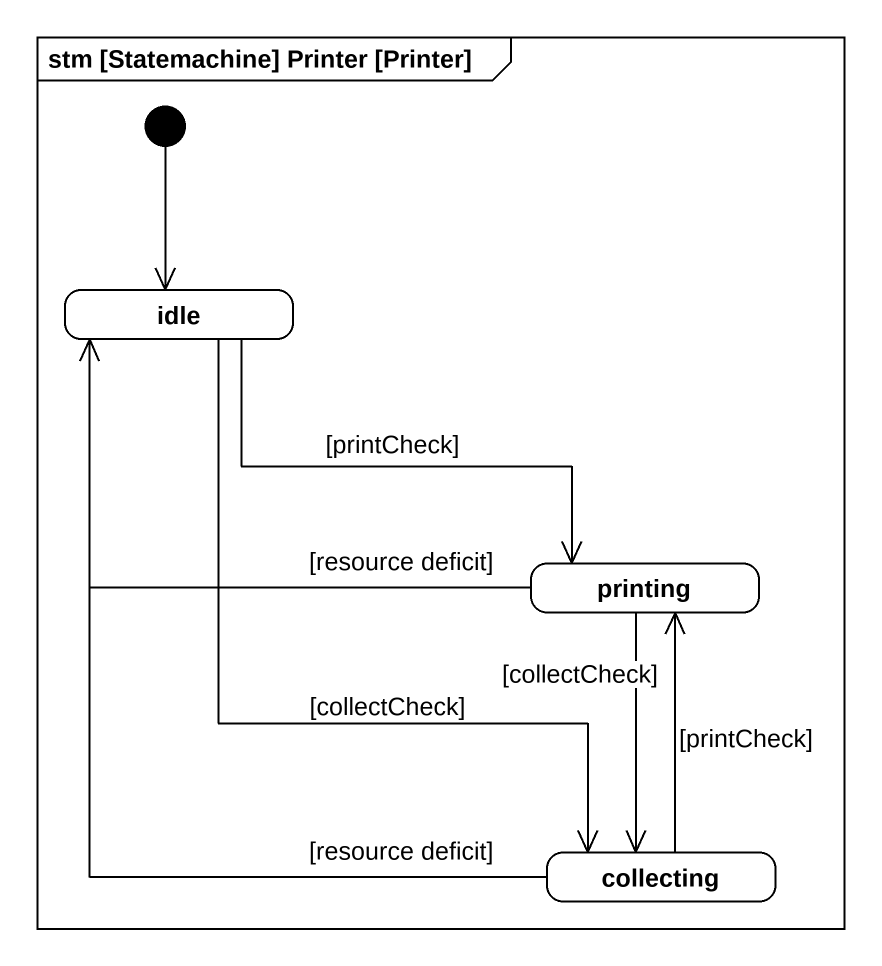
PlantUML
@startuml
mainframe stm [Statemachine] Printer [Printer]
hide empty description
state idle
state printing
state collecting
[*] --> idle
idle -right-> printing : [printCheck]
idle --> collecting : [collectCheck]
printing -left-> idle : [resource deficit]
printing --> collecting : [collectCheck]
collecting -up-> idle : [resource deficit]
collecting -up-> printing : [printCheck]
@enduml
